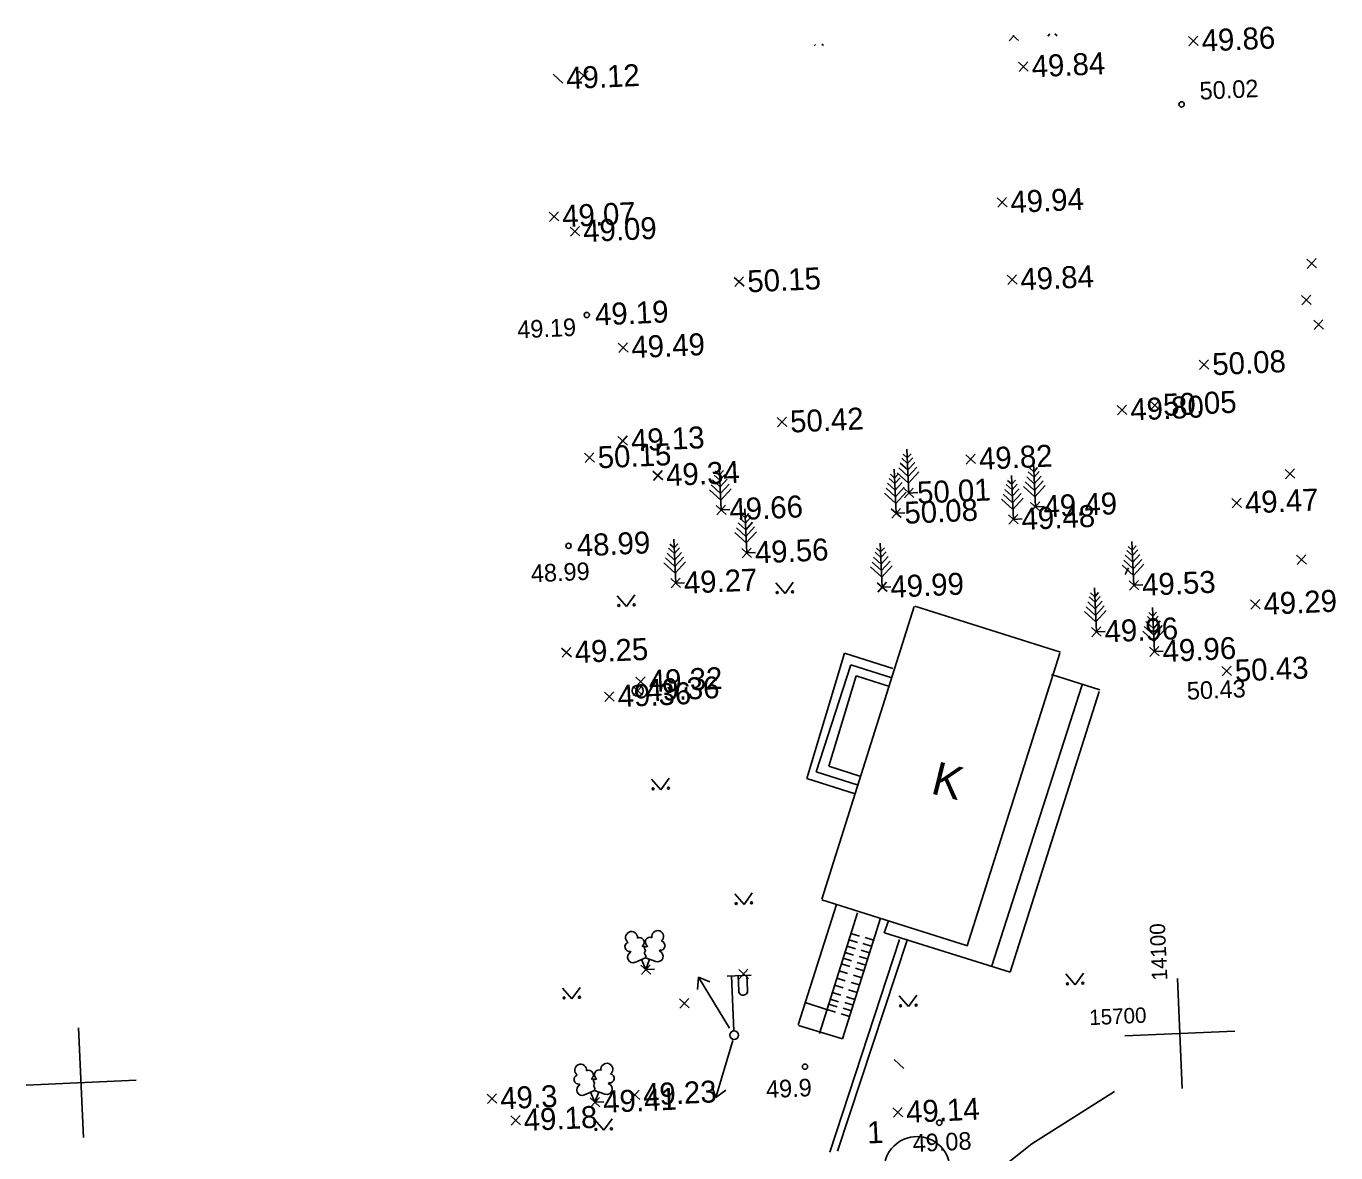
# Model space of a CAD drawing. Extents: x 641123 to 641236, y 6456305 to 6456450.
# Drawn here: x 641168.9 to 641228.5, y 6456399.2 to 6456450.5 of the extents above; entities that cross this region are included whole.
import ezdxf

# ---------------------------------------------------------------- set-up
doc = ezdxf.new("R2010")
doc.units = 0
for name, color, linetype in [('Level 10', 7, 'Continuous'), ('Level 11', 7, 'Continuous'), ('Level 12', 7, 'Continuous'), ('Level 13', 7, 'Continuous'), ('Level 24', 7, 'Continuous'), ('Level 30', 7, 'Continuous'), ('Level 31', 7, 'Continuous'), ('Level 47', 7, 'Continuous'), ('Level 61', 7, 'Continuous'), ('Level 63', 7, 'Continuous')]:
    doc.layers.add(name, color=color, linetype=linetype)

# ---------------------------------------------------------------- blocks, each defined once
blk = doc.blocks.new('PPV0')
at = {"layer": 'Level 10'}
for p, q in [((-200, 2700), (900, 2700)), ((0, 2700), (0, 200)), ((300, 2700), (300, 2000)), ((700, 2700), (700, 2000))]:
    blk.add_line(p, q, dxfattribs=at)
blk.add_circle((0, 0), 200, dxfattribs=at)
blk.add_arc((500, 2000), 200, 179.93931, 0.0607, dxfattribs=at)
blk = doc.blocks.new('V2LAI1')
at = {"layer": 'Level 11'}
for p, q in [((-646, 820), (-662, 861)), ((-87, 1040), (-103, 1081)), ((103, 1037), (120, 1079)), ((658, 810), (675, 851)), ((-462, 355), (4, 539)), ((0, 0), (-183, 465)), ((0, 0), (190, 462)), ((400, 0), (0, 0)), ((4, 539), (468, 348))]:
    blk.add_line(p, q, dxfattribs=at)
blk.add_lwpolyline([(4, 1058), (-18, 980), (-17, 957), (-3, 927), (18, 888), (19, 867), (5, 833), (-22, 780), (-25, 750), (-22, 735), (-9, 703), (25, 643), (33, 619), (28, 599), (12, 565), (4, 539)], dxfattribs=at)
for centre, radius, start, end in [((-691, 1071), 212, 106.29791, 277.86841), ((-586, 1489), 269, 111.50269, 232.51731), ((-586, 1489), 269, 350.48556, 111.50017), ((-226, 1255), 212, 305.13446, 116.70496), ((245, 1251), 212, 62.41201, 233.98252), ((609, 1479), 269, 67.6168, 188.63142), ((707, 1061), 212, 261.24856, 72.81907), ((609, 1479), 269, 306.59966, 67.61428), ((-554, 588), 250, 111.50143, 291.50036), ((4, 808), 250, 66.76552, 111.50149), ((563, 579), 250, 247.61661, 67.61554)]:
    blk.add_arc(centre, radius, start, end, dxfattribs=at)
blk = doc.blocks.new('VMAND7')
at = {"layer": 'Level 11'}
for p, q in [((0, 0), (0, 2000)), ((0, 1050), (-329.73, 1379.73)), ((0, 1350), (-248.65, 1598.65)), ((0, 1600), (-181.08, 1781.08)), ((0, 1600), (181.08, 1781.08)), ((0, 1350), (248.65, 1598.65)), ((0, 1050), (329.73, 1379.73)), ((0, 450), (-491.89, 941.89)), ((0, 750), (-410.81, 1160.81)), ((0, 750), (410.81, 1160.81)), ((0, 450), (491.89, 941.89)), ((400, 0), (0, 0))]:
    blk.add_line(p, q, dxfattribs=at)
blk = doc.blocks.new('2')
at = {"layer": 'Level 24'}
blk.add_line((0, -350), (0, 0), dxfattribs=at)
blk = doc.blocks.new('PPE1')
at = {"layer": 'Level 10'}
blk.add_circle((0, 0), 250, dxfattribs=at)
blk = doc.blocks.new('WMNO16')
at = {"layer": 'Level 10'}
blk.add_line((200, 0), (2900, 0), dxfattribs=at)
blk.add_lwpolyline([(2460.75, 331), (2900, 0), (2460.75, -331)], dxfattribs=at)
blk = doc.blocks.new('VMUR12')
at = {"layer": 'Level 13'}
for p, q in [((-403, 505), (0, 0)), ((0, 0), (397, 505))]:
    blk.add_line(p, q, dxfattribs=at)
for centre, radius in [((-353, 55), 42.8), ((347, 55), 45.2)]:
    blk.add_circle(centre, radius, dxfattribs=at)

msp = doc.modelspace()

# ---------------------------------------------------------------- linework, layer by layer
at = {"layer": 'Level 30'}
msp.add_lwpolyline([(641196.247, 6456365.109), (641196.946, 6456371.572), (641198.087, 6456376.316), (641199.939, 6456381.842), (641202.492, 6456386.823), (641205.674, 6456391.406), (641209.389, 6456395.466), (641214.659, 6456399.664), (641218.425, 6456402.04)], dxfattribs=at)
at = {"layer": 'Level 31'}
for p, q in [((641213.626, 6456449.809), (641213.854, 6456450.057)), ((641213.801, 6456450.055), (641214.05, 6456449.828)), ((641215.389, 6456450.03), (641215.48, 6456450.13)), ((641215.713, 6456450.141), (641215.813, 6456450.049)), ((641221.786, 6456450.01), (641222.229, 6456449.605)), ((641221.805, 6456449.586), (641222.21, 6456450.029)), ((641204.761, 6456449.588), (641204.821, 6456449.653)), ((641205.12, 6456449.666), (641205.185, 6456449.607)), ((641214.059, 6456448.841), (641214.501, 6456448.436)), ((641214.078, 6456448.417), (641214.482, 6456448.86)), ((641192.898, 6456448.302), (641193.341, 6456447.897)), ((641194.065, 6456448.433), (641194.508, 6456448.028)), ((641194.084, 6456448.009), (641194.489, 6456448.452)), ((641213.09, 6456442.67), (641213.533, 6456442.266)), ((641213.109, 6456442.247), (641213.514, 6456442.689)), ((641192.735, 6456441.604), (641193.14, 6456442.047)), ((641192.716, 6456442.028), (641193.159, 6456441.623)), ((641193.672, 6456441.35), (641194.114, 6456440.945)), ((641193.691, 6456440.926), (641194.095, 6456441.369)), ((641227.162, 6456439.893), (641227.605, 6456439.488)), ((641227.181, 6456439.469), (641227.586, 6456439.912)), ((641201.153, 6456438.637), (641201.558, 6456439.08)), ((641213.544, 6456439.156), (641213.987, 6456438.751)), ((641213.563, 6456438.732), (641213.968, 6456439.175)), ((641201.134, 6456439.061), (641201.577, 6456438.656)), ((641226.915, 6456438.234), (641227.358, 6456437.829)), ((641226.934, 6456437.81), (641227.339, 6456438.253)), ((641227.473, 6456437.106), (641227.916, 6456436.701)), ((641227.492, 6456436.682), (641227.897, 6456437.125)), ((641195.862, 6456436.065), (641196.305, 6456435.661)), ((641195.881, 6456435.642), (641196.286, 6456436.084)), ((641222.27, 6456435.293), (641222.713, 6456434.888)), ((641222.289, 6456434.869), (641222.694, 6456435.312)), ((641218.543, 6456433.23), (641218.986, 6456432.825)), ((641218.562, 6456432.807), (641218.967, 6456433.249)), ((641220.032, 6456433.445), (641220.474, 6456433.04)), ((641220.051, 6456433.021), (641220.456, 6456433.464)), ((641203.078, 6456432.686), (641203.52, 6456432.281)), ((641203.097, 6456432.262), (641203.501, 6456432.705)), ((641195.845, 6456431.829), (641196.288, 6456431.424)), ((641195.864, 6456431.405), (641196.269, 6456431.848)), ((641194.332, 6456431.059), (641194.775, 6456430.654)), ((641194.351, 6456430.635), (641194.756, 6456431.078)), ((641211.664, 6456430.995), (641212.107, 6456430.59)), ((641211.683, 6456430.571), (641212.088, 6456431.014)), ((641197.439, 6456430.251), (641197.882, 6456429.846)), ((641197.458, 6456429.827), (641197.863, 6456430.27)), ((641226.174, 6456430.327), (641226.616, 6456429.922)), ((641226.193, 6456429.903), (641226.598, 6456430.346)), ((641208.85, 6456429.454), (641209.293, 6456429.049)), ((641208.869, 6456429.03), (641209.274, 6456429.473)), ((641223.754, 6456428.999), (641224.197, 6456428.594)), ((641223.773, 6456428.575), (641224.178, 6456429.018)), ((641200.317, 6456428.687), (641200.76, 6456428.282)), ((641200.336, 6456428.263), (641200.741, 6456428.706)), ((641208.273, 6456428.537), (641208.716, 6456428.132)), ((641208.292, 6456428.113), (641208.697, 6456428.556)), ((641214.6, 6456428.827), (641215.042, 6456428.423)), ((641214.619, 6456428.404), (641215.023, 6456428.846)), ((641213.598, 6456428.256), (641214.041, 6456427.851)), ((641213.617, 6456427.832), (641214.022, 6456428.275)), ((641201.478, 6456426.733), (641201.921, 6456426.328)), ((641201.497, 6456426.309), (641201.902, 6456426.752)), ((641226.697, 6456426.421), (641227.14, 6456426.017)), ((641226.716, 6456425.998), (641227.121, 6456426.44)), ((641198.268, 6456424.935), (641198.673, 6456425.378)), ((641198.249, 6456425.359), (641198.692, 6456424.954)), ((641207.637, 6456425.175), (641208.08, 6456424.77)), ((641207.656, 6456424.751), (641208.061, 6456425.194)), ((641219.079, 6456425.259), (641219.522, 6456424.854)), ((641219.098, 6456424.835), (641219.503, 6456425.278)), ((641224.597, 6456424.398), (641225.039, 6456423.993)), ((641224.616, 6456423.974), (641225.02, 6456424.417)), ((641217.373, 6456423.143), (641217.815, 6456422.738)), ((641217.392, 6456422.719), (641217.796, 6456423.162)), ((641193.285, 6456422.205), (641193.728, 6456421.8)), ((641193.304, 6456421.781), (641193.709, 6456422.224)), ((641220.011, 6456422.25), (641220.454, 6456421.845)), ((641220.03, 6456421.826), (641220.435, 6456422.269)), ((641223.298, 6456421.36), (641223.74, 6456420.955)), ((641223.317, 6456420.936), (641223.721, 6456421.379)), ((641196.658, 6456420.879), (641197.101, 6456420.474)), ((641196.677, 6456420.455), (641197.082, 6456420.898)), ((641195.236, 6456420.197), (641195.679, 6456419.792)), ((641195.255, 6456419.773), (641195.66, 6456420.216)), ((641196.521, 6456420.462), (641196.964, 6456420.058)), ((641196.54, 6456420.039), (641196.945, 6456420.481)), ((641196.893, 6456407.781), (641197.336, 6456407.376)), ((641196.912, 6456407.357), (641197.317, 6456407.8)), ((641201.334, 6456407.587), (641201.777, 6456407.183)), ((641201.353, 6456407.164), (641201.758, 6456407.606)), ((641198.643, 6456406.253), (641199.085, 6456405.848)), ((641198.662, 6456405.829), (641199.066, 6456406.272)), ((641208.396, 6456403.49), (641208.839, 6456403.085)), ((641189.901, 6456401.909), (641190.344, 6456401.505)), ((641189.92, 6456401.486), (641190.325, 6456401.928)), ((641194.58, 6456401.749), (641195.023, 6456401.344)), ((641194.599, 6456401.325), (641195.004, 6456401.768)), ((641196.393, 6456402.082), (641196.836, 6456401.677)), ((641196.412, 6456401.658), (641196.817, 6456402.101)), ((641208.348, 6456401.294), (641208.791, 6456400.89)), ((641208.367, 6456400.871), (641208.772, 6456401.313)), ((641190.97, 6456400.926), (641191.413, 6456400.521)), ((641190.989, 6456400.502), (641191.394, 6456400.945))]:
    msp.add_line(p, q, dxfattribs=at)
for centre in [(641221.468, 6456446.925), (641194.429, 6456437.349), (641193.6, 6456426.85), (641204.35, 6456403.166), (641210.452, 6456400.618)]:
    msp.add_circle(centre, 0.12, dxfattribs=at)
at = {"layer": 'Level 61'}
for p, q in [((641221.276, 6456407.172), (641221.5, 6456402.178)), ((641171.331, 6456404.935), (641171.555, 6456399.941)), ((641218.891, 6456404.563), (641223.885, 6456404.787)), ((641168.946, 6456402.326), (641173.94, 6456402.55))]:
    msp.add_line(p, q, dxfattribs=at)
at = {"layer": 'Level 63'}
for p, q in [((641205.115, 6456410.788), (641209.318, 6456424.088)), ((641209.347, 6456424.101), (641215.96, 6456422.011)), ((641206.146, 6456421.967), (641204.435, 6456416.268)), ((641208.338, 6456421.274), (641206.146, 6456421.967)), ((641211.724, 6456408.666), (641215.927, 6456421.966)), ((641206.436, 6456421.438), (641204.859, 6456416.567)), ((641208.295, 6456420.85), (641206.436, 6456421.438)), ((641206.674, 6456420.944), (641205.44, 6456416.834)), ((641208.196, 6456420.458), (641206.674, 6456420.944)), ((641217.747, 6456420.304), (641215.555, 6456420.999)), ((641216.946, 6456420.524), (641212.833, 6456407.713)), ((641213.674, 6456407.465), (641217.724, 6456420.232)), ((641216.946, 6456420.524), (641216.946, 6456420.524)), ((641217.7, 6456420.346), (641217.7, 6456420.346)), ((641206.719, 6456415.98), (641204.859, 6456416.567)), ((641206.89, 6456416.367), (641205.44, 6456416.834)), ((641206.628, 6456415.575), (641204.435, 6456416.268)), ((641205.778, 6456410.545), (641204.046, 6456405.063)), ((641205.115, 6456410.754), (641205.115, 6456410.754)), ((641205.115, 6456410.754), (641211.729, 6456408.664)), ((641206.738, 6456410.163), (641205.006, 6456404.681)), ((641207.782, 6456409.912), (641206.05, 6456404.429)), ((641208.15, 6456409.799), (641207.953, 6456409.255)), ((641208.652, 6456408.942), (641205.477, 6456399.28)), ((641205.83, 6456399.33), (641209.004, 6456408.959)), ((641206.35, 6456408.936), (641206.732, 6456408.816)), ((641206.439, 6456409.217), (641206.821, 6456409.097)), ((641207.356, 6456408.642), (641206.975, 6456408.762)), ((641207.467, 6456408.914), (641207.086, 6456409.035)), ((641207.956, 6456409.261), (641207.956, 6456409.261)), ((641207.97, 6456409.256), (641213.674, 6456407.465)), ((641206.169, 6456408.361), (641206.55, 6456408.24)), ((641206.261, 6456408.652), (641206.642, 6456408.531)), ((641207.198, 6456408.063), (641206.817, 6456408.183)), ((641207.286, 6456408.342), (641206.905, 6456408.463)), ((641211.729, 6456408.664), (641211.729, 6456408.664)), ((641205.906, 6456407.529), (641206.287, 6456407.409)), ((641206.004, 6456407.84), (641206.386, 6456407.72)), ((641206.085, 6456408.095), (641206.466, 6456407.974)), ((641207.026, 6456407.517), (641206.644, 6456407.638)), ((641207.11, 6456407.783), (641206.728, 6456407.904)), ((641212.833, 6456407.713), (641212.833, 6456407.713)), ((641205.8, 6456407.195), (641206.181, 6456407.074)), ((641206.824, 6456406.88), (641206.443, 6456407)), ((641206.928, 6456407.208), (641206.547, 6456407.328)), ((641213.66, 6456407.469), (641213.66, 6456407.469)), ((641205.593, 6456406.539), (641205.974, 6456406.418)), ((641205.697, 6456406.868), (641206.078, 6456406.748)), ((641206.615, 6456406.217), (641206.234, 6456406.338)), ((641206.715, 6456406.534), (641206.333, 6456406.654)), ((641205.333, 6456405.767), (641204.395, 6456406.074)), ((641205.35, 6456405.771), (641205.732, 6456405.65)), ((641205.425, 6456406.007), (641205.806, 6456405.886)), ((641205.497, 6456406.236), (641205.879, 6456406.116)), ((641206.464, 6456405.698), (641206.083, 6456405.819)), ((641206.544, 6456405.968), (641206.163, 6456406.088)), ((641206.37, 6456405.443), (641205.989, 6456405.563)), ((641201.046, 6456404.585), (641201.046, 6456404.585)), ((641204.055, 6456405.034), (641204.055, 6456405.034)), ((641206.061, 6456404.425), (641204.055, 6456405.034)), ((641206.061, 6456404.425), (641206.061, 6456404.425)), ((641171.443, 6456402.438), (641171.443, 6456402.438))]:
    msp.add_line(p, q, dxfattribs=at)
msp.add_circle((641209.441, 6456398.487), 1.5, dxfattribs=at)

# ---------------------------------------------------------------- block references
at = {"layer": 'Level 10', "xscale": 0.0009999014339576425}
for name, p, yscale, rotation in [('VMAND7', (641209.072, 6456429.252), 0.0009999014339576423, 2.5645220755462295), ('VMAND7', (641200.539, 6456428.484), 0.0009999014339576423, 2.5645220755462295), ('VMAND7', (641208.494, 6456428.334), 0.0009999014339576423, 2.5645220755462295), ('VMAND7', (641214.821, 6456428.625), 0.0009999014339576423, 2.5645220755462295), ('VMAND7', (641213.82, 6456428.054), 0.0009999014339576423, 2.5645220755462295), ('VMAND7', (641201.7, 6456426.531), 0.0009999014339576423, 2.5645220755462295), ('VMAND7', (641198.471, 6456425.157), 0.0009999014339576423, 2.5645220755462295), ('VMAND7', (641207.858, 6456424.973), 0.0009999014339576423, 2.5645220755462295), ('VMAND7', (641219.301, 6456425.057), 0.0009999014339576423, 2.5645220755462295), ('VMUR12', (641203.442, 6456424.684), 0.0009999014339576423, 2.5645220755462295), ('VMAND7', (641217.594, 6456422.94), 0.0009999014339576423, 2.5645220755462295), ('VMUR12', (641196.238, 6456424.098), 0.0009999014339576423, 2.5645220755462295), ('VMAND7', (641220.233, 6456422.047), 0.0009999014339576423, 2.5645220755462295), ('PPE1', (641196.742, 6456420.26), 0.0009999014339576427, 159.75526498381308), ('VMUR12', (641197.795, 6456415.759), 0.0009999014339576423, 2.5645220755462295), ('VMUR12', (641201.578, 6456410.542), 0.0009999014339576423, 2.5645220755462295), ('V2LAI1', (641197.114, 6456407.579), 0.0009999014339576423, 2.5645220755462295), ('VMUR12', (641216.633, 6456406.895), 0.0009999014339576423, 2.5645220755462295), ('VMUR12', (641193.751, 6456406.25), 0.0009999014339576423, 2.5645220755462295), ('VMUR12', (641209.053, 6456405.898), 0.0009999014339576423, 2.5645220755462295), ('V2LAI1', (641194.801, 6456401.547), 0.0009999014339576423, 2.5645220755462295), ('VMUR12', (641195.202, 6456400.271), 0.0009999014339576423, 2.5645220755462295)]:
    msp.add_blockref(name, p, dxfattribs=dict(at, yscale=yscale, rotation=rotation))
at = {"layer": 'Level 11', "xscale": 0.0009999014339576425, "yscale": 0.0009999014339576423, "rotation": 2.5645220755462295}
msp.add_blockref('PPV0', (641201.129, 6456404.596), dxfattribs=at)
at = {"layer": 'Level 12'}
for p, xscale, yscale, rotation in [((641201.017, 6456404.749), 0.0009999014339576425, 0.0009999014339576425, 121.22215580911195), ((641201.132, 6456404.544), 0.0009999014339576423, 0.0009999014339576423, -106.67575135902611)]:
    msp.add_blockref('WMNO16', p, dxfattribs=dict(at, xscale=xscale, yscale=yscale, rotation=rotation))
at = {"layer": 'Level 47', "xscale": 0.0009999014339576425, "yscale": 0.0009999014339576425, "rotation": 154.60352747397874}
msp.add_blockref('2', (641218.905, 6456425.54), dxfattribs=at)

# ---------------------------------------------------------------- texts
at = {"layer": 'Level 31'}
for s, height, p in [(' 49.86', 0.9999, (641222.03, 6456449.308)), (' 49.84', 0.9999, (641214.302, 6456448.139)), (' 49.12', 0.9999, (641193.142, 6456447.6)), ('50.02', 0.7999, (641222.304, 6456447.141)), (' 49.94', 0.9999, (641213.334, 6456441.969)), (' 49.07', 0.9999, (641192.96, 6456441.326)), (' 49.09', 0.9999, (641193.915, 6456440.648)), (' 50.15', 0.9999, (641201.378, 6456438.359)), (' 49.84', 0.9999, (641213.788, 6456438.454)), (' 49.19', 0.9999, (641194.452, 6456436.85)), ('49.19', 0.7999, (641191.285, 6456436.284)), (' 49.49', 0.9999, (641196.105, 6456435.364)), (' 50.08', 0.9999, (641222.514, 6456434.591)), (' 50.05', 0.9999, (641220.275, 6456432.743)), (' 50.42', 0.9999, (641203.321, 6456431.984)), (' 49.80', 0.9999, (641218.787, 6456432.528)), (' 49.13', 0.9999, (641196.089, 6456431.127)), (' 50.15', 0.9999, (641194.576, 6456430.357)), (' 49.82', 0.9999, (641211.908, 6456430.293)), (' 49.34', 0.9999, (641197.683, 6456429.549)), (' 50.01', 0.9999, (641209.094, 6456428.752)), (' 49.66', 0.9999, (641200.561, 6456427.985)), (' 50.08', 0.9999, (641208.517, 6456427.835)), (' 49.49', 0.9999, (641214.843, 6456428.126)), (' 49.47', 0.9999, (641223.998, 6456428.297)), (' 49.48', 0.9999, (641213.842, 6456427.554)), (' 48.99', 0.9999, (641193.622, 6456426.35)), (' 49.56', 0.9999, (641201.722, 6456426.031)), ('48.99', 0.7999, (641191.903, 6456425.189)), (' 49.27', 0.9999, (641198.493, 6456424.657)), (' 49.99', 0.9999, (641207.881, 6456424.473)), (' 49.53', 0.9999, (641219.323, 6456424.557)), (' 49.29', 0.9999, (641224.84, 6456423.696)), (' 49.96', 0.9999, (641217.616, 6456422.441)), (' 49.25', 0.9999, (641193.529, 6456421.503)), (' 49.96', 0.9999, (641220.255, 6456421.548)), (' 50.43', 0.9999, (641223.541, 6456420.658)), (' 49.32', 0.9999, (641196.902, 6456420.177)), (' 49.36', 0.9999, (641195.48, 6456419.495)), (' 49.36', 0.9999, (641196.765, 6456419.76)), ('50.43', 0.7999, (641221.725, 6456419.851)), (' 49.3', 0.9999, (641190.145, 6456401.207)), (' 49.41', 0.9999, (641194.824, 6456401.047)), (' 49.23', 0.9999, (641196.637, 6456401.38)), ('49.9', 0.7999, (641202.594, 6456401.734)), (' 49.14', 0.9999, (641208.592, 6456400.593)), (' 49.18', 0.9999, (641191.214, 6456400.224)), ('49.08', 0.7999, (641209.26, 6456399.282))]:
    msp.add_text(s, height=height, rotation=2.56452, dxfattribs=at).set_placement(p)
at = {"layer": 'Level 61'}
for s, rotation, p in [('14100', 92.56452, (641220.825, 6456407.1)), ('15700', 2.56452, (641217.286, 6456405.053))]:
    msp.add_text(s, height=0.6999, rotation=rotation, dxfattribs=at).set_placement(p)
at = {"layer": 'Level 63'}
for s, height, rotation, p in [('K', 1.5, 346.15509, (641210.016, 6456415.601)), ('1', 1, 2.56452, (641207.193, 6456399.669))]:
    msp.add_text(s, height=height, rotation=rotation, dxfattribs=at).set_placement(p)

doc.saveas('drawing.dxf')
